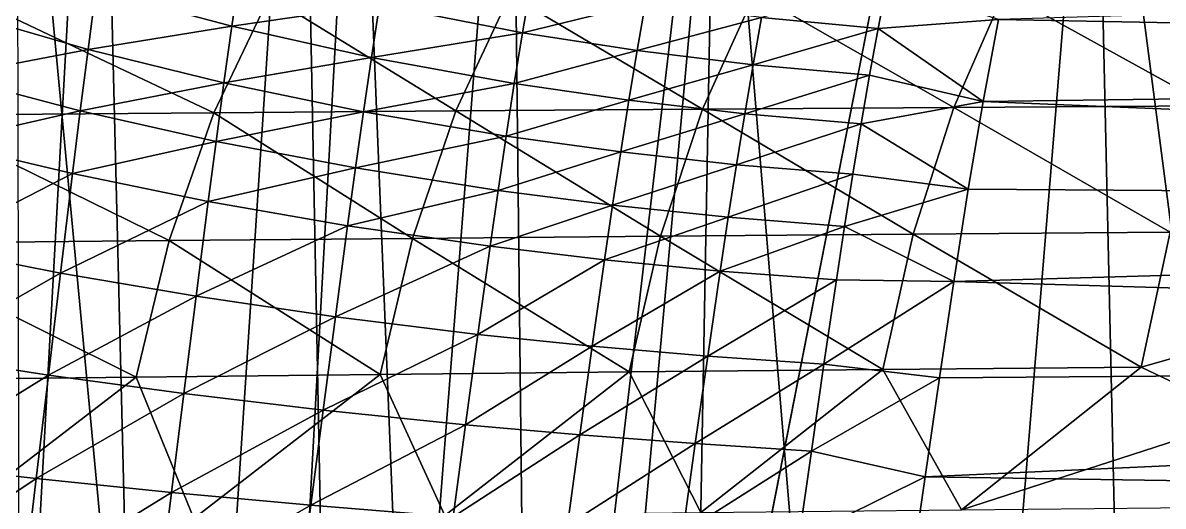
# Model space of a CAD drawing. Extents: x -53 to 3.8, y 0 to 88.2.
# Drawn here: x -39.903 to -37.708, y 68.582 to 69.511 of the extents above; entities that cross this region are included whole.
import ezdxf

# ---------------------------------------------------------------- set-up
doc = ezdxf.new("R2010")
doc.units = 0

msp = doc.modelspace()

# ---------------------------------------------------------------- linework, layer by layer
for points in [[(-40.131, 70.7849), (-39.7579, 70.5948), (-40.0054, 66.0984)], [(-40.0054, 66.0984), (-39.7579, 70.5948), (-39.648, 66.1818)], [(-39.7579, 70.5948), (-39.3671, 70.4448), (-39.648, 66.1818)], [(-39.648, 66.1818), (-39.3671, 70.4448), (-39.2844, 66.2321)], [(-39.3671, 70.4448), (-38.9626, 70.3364), (-39.2844, 66.2321)], [(-39.2844, 66.2321), (-38.9626, 70.3364), (-38.9169, 66.249)], [(-38.9169, 66.249), (-38.9626, 70.3364), (-38.5491, 70.2709)], [(-38.5491, 70.2709), (-38.131, 70.249), (-38.9169, 66.249)], [(-39.5001, 65.8584, 14.0096), (-39.9135, 70.249, 12.6447), (-39.2587, 70.249, 13.397)], [(-39.9046, 65.8584, 13.5377), (-39.9135, 70.249, 12.6447), (-39.5001, 65.8584, 14.0096)], [(-39.5001, 65.8584, 14.0096), (-39.2587, 70.249, 13.397), (-39.0811, 65.8584, 14.4688)], [(-39.0811, 65.8584, 14.4688), (-39.2587, 70.249, 13.397), (-38.567, 70.249, 14.1154)], [(-39.0811, 65.8584, 14.4688), (-38.567, 70.249, 14.1154), (-38.648, 65.8584, 14.9147)], [(-38.9169, 66.249), (-11.119, 70.249), (-10.3189, 66.249)], [(-38.131, 70.249), (-11.119, 70.249), (-38.9169, 66.249)], [(-38.648, 65.8584, 14.9147), (-38.567, 70.249, 14.1154), (-38.2011, 65.8584, 15.3468)], [(-38.567, 70.249, 14.1154), (-37.8401, 70.249, 14.7982), (-38.2011, 65.8584, 15.3468)], [(-38.2011, 65.8584, 15.3468), (-37.8401, 70.249, 14.7982), (-37.7407, 65.8584, 15.7647)], [(-37.2673, 65.8584, 16.1678), (-37.8401, 70.249, 14.7982), (-37.0798, 70.249, 15.4436)], [(-37.7407, 65.8584, 15.7647), (-37.8401, 70.249, 14.7982), (-37.2673, 65.8584, 16.1678)], [(-33.1418, 69.4246, 3.61803), (-33.1418, 69.6627, 3.41469), (-38.0254, 69.5172, 3.54641)], [(-39.7623, 69.574, 3.97771), (-39.5007, 69.5042, 3.88948), (-39.4855, 69.6094, 3.81588)], [(-39.5007, 69.5042, 3.88948), (-39.2164, 69.5452, 3.74749), (-39.4855, 69.6094, 3.81588)], [(-40.0301, 69.5326, 4.1572), (-39.7773, 69.4597, 4.04889), (-39.7623, 69.574, 3.97771)], [(-39.7773, 69.4597, 4.04889), (-39.5007, 69.5042, 3.88948), (-39.7623, 69.574, 3.97771)], [(-39.2164, 69.5452, 3.74749), (-38.9413, 69.4918, 3.69515), (-38.9254, 69.5855, 3.62249)], [(-38.9413, 69.4918, 3.69515), (-38.7044, 69.5494, 3.59461), (-38.9254, 69.5855, 3.62249)], [(-38.4812, 69.5209, 3.57659), (-38.2566, 69.5001, 3.56853), (-38.2398, 69.5861, 3.49582)], [(-38.2566, 69.5001, 3.56853), (-38.0254, 69.5172, 3.54641), (-38.2398, 69.5861, 3.49582)], [(-38.0142, 69.5698, 19.487), (-37.6191, 69.3509, 19.958), (-37.5257, 69.5722, 19.8167)], [(-40.1128, 69.3334, 18.0729), (-39.5354, 69.3379, 18.5567), (-40.0016, 69.5587, 17.9455)], [(-40.0016, 69.5587, 17.9455), (-39.5354, 69.3379, 18.5567), (-39.4283, 69.5622, 18.4258)], [(-39.5354, 69.3379, 18.5567), (-39.0696, 69.3413, 18.925), (-39.4283, 69.5622, 18.4258)], [(-39.4283, 69.5622, 18.4258), (-39.0696, 69.3413, 18.925), (-38.9658, 69.5648, 18.7913)], [(-39.0696, 69.3413, 18.925), (-38.5948, 69.3446, 19.2814), (-38.9658, 69.5648, 18.7913)], [(-38.9658, 69.5648, 18.7913), (-38.5948, 69.3446, 19.2814), (-38.4944, 69.5674, 19.1451)], [(-38.9413, 69.4918, 3.69515), (-38.7205, 69.4575, 3.66525), (-38.7044, 69.5494, 3.59461)], [(-38.7205, 69.4575, 3.66525), (-38.4812, 69.5209, 3.57659), (-38.7044, 69.5494, 3.59461)], [(-38.5948, 69.3446, 19.2814), (-38.1112, 69.3478, 19.6258), (-38.4944, 69.5674, 19.1451)], [(-38.4944, 69.5674, 19.1451), (-38.1112, 69.3478, 19.6258), (-38.0142, 69.5698, 19.487)], [(-38.1112, 69.3478, 19.6258), (-37.6191, 69.3509, 19.958), (-38.0142, 69.5698, 19.487)], [(-40.0449, 69.4083, 4.22562), (-39.7773, 69.4597, 4.04889), (-40.0301, 69.5326, 4.1572)], [(-39.5007, 69.5042, 3.88948), (-39.2318, 69.4442, 3.81763), (-39.2164, 69.5452, 3.74749)], [(-39.2318, 69.4442, 3.81763), (-38.9413, 69.4918, 3.69515), (-39.2164, 69.5452, 3.74749)], [(-38.7205, 69.4575, 3.66525), (-38.4975, 69.4302, 3.6456), (-38.4812, 69.5209, 3.57659)], [(-38.4975, 69.4302, 3.6456), (-38.2566, 69.5001, 3.56853), (-38.4812, 69.5209, 3.57659)], [(-38.0549, 69.3595, 3.66337), (-38.0254, 69.5172, 3.54641), (-38.2566, 69.5001, 3.56853)], [(-38.0549, 69.3595, 3.66337), (-33.1418, 69.4246, 3.61803), (-38.0254, 69.5172, 3.54641)], [(-39.7773, 69.4597, 4.04889), (-39.5159, 69.3952, 3.95696), (-39.5007, 69.5042, 3.88948)], [(-39.5159, 69.3952, 3.95696), (-39.2318, 69.4442, 3.81763), (-39.5007, 69.5042, 3.88948)], [(-39.2318, 69.4442, 3.81763), (-38.957, 69.3942, 3.76238), (-38.9413, 69.4918, 3.69515)], [(-38.957, 69.3942, 3.76238), (-38.7205, 69.4575, 3.66525), (-38.9413, 69.4918, 3.69515)], [(-38.4975, 69.4302, 3.6456), (-38.2732, 69.4101, 3.6363), (-38.2566, 69.5001, 3.56853)], [(-38.2732, 69.4101, 3.6363), (-38.0549, 69.3595, 3.66337), (-38.2566, 69.5001, 3.56853)], [(-40.0449, 69.4083, 4.22562), (-39.7923, 69.3418, 4.11348), (-39.7773, 69.4597, 4.04889)], [(-39.7923, 69.3418, 4.11348), (-39.5159, 69.3952, 3.95696), (-39.7773, 69.4597, 4.04889)], [(-39.5159, 69.3952, 3.95696), (-39.2472, 69.3396, 3.8819), (-39.2318, 69.4442, 3.81763)], [(-39.2472, 69.3396, 3.8819), (-38.957, 69.3942, 3.76238), (-39.2318, 69.4442, 3.81763)], [(-38.957, 69.3942, 3.76238), (-38.7364, 69.3618, 3.73057), (-38.7205, 69.4575, 3.66525)], [(-38.7364, 69.3618, 3.73057), (-38.4975, 69.4302, 3.6456), (-38.7205, 69.4575, 3.66525)], [(-38.7364, 69.3618, 3.73057), (-38.5136, 69.3358, 3.70938), (-38.4975, 69.4302, 3.6456)], [(-38.4975, 69.4302, 3.6456), (-38.5136, 69.3358, 3.70938), (-38.2732, 69.4101, 3.6363)], [(-33.1418, 69.157, 3.78201), (-33.1418, 69.4246, 3.61803), (-38.0549, 69.3595, 3.66337)], [(-40.0449, 69.4083, 4.22562), (-40.0598, 69.2807, 4.28692), (-39.7923, 69.3418, 4.11348)], [(-39.7923, 69.3418, 4.11348), (-39.531, 69.2828, 4.01815), (-39.5159, 69.3952, 3.95696)], [(-39.531, 69.2828, 4.01815), (-39.2472, 69.3396, 3.8819), (-39.5159, 69.3952, 3.95696)], [(-38.5136, 69.3358, 3.70938), (-38.2895, 69.3165, 3.6989), (-38.2732, 69.4101, 3.6363)], [(-38.2895, 69.3165, 3.6989), (-38.0549, 69.3595, 3.66337), (-38.2732, 69.4101, 3.6363)], [(-39.2472, 69.3396, 3.8819), (-38.9725, 69.2929, 3.82393), (-38.957, 69.3942, 3.76238)], [(-38.9725, 69.2929, 3.82393), (-38.7364, 69.3618, 3.73057), (-38.957, 69.3942, 3.76238)], [(-38.7521, 69.2626, 3.79035), (-38.7364, 69.3618, 3.73057), (-38.9725, 69.2929, 3.82393)], [(-38.5136, 69.3358, 3.70938), (-38.7364, 69.3618, 3.73057), (-38.7521, 69.2626, 3.79035)], [(-38.2895, 69.3165, 3.6989), (-38.0835, 69.191, 3.76425), (-38.0549, 69.3595, 3.66337)], [(-38.0835, 69.191, 3.76425), (-33.1418, 69.157, 3.78201), (-38.0549, 69.3595, 3.66337)], [(-40.2019, 69.0866, 18.1751), (-39.6215, 69.0922, 18.662), (-40.1128, 69.3334, 18.0729)], [(-40.1128, 69.3334, 18.0729), (-39.6215, 69.0922, 18.662), (-39.5354, 69.3379, 18.5567)], [(-40.0598, 69.2807, 4.28692), (-39.8073, 69.2208, 4.17131), (-39.7923, 69.3418, 4.11348)], [(-39.7923, 69.3418, 4.11348), (-39.8073, 69.2208, 4.17131), (-39.531, 69.2828, 4.01815)], [(-39.6215, 69.0922, 18.662), (-39.1532, 69.0964, 19.0326), (-39.5354, 69.3379, 18.5567)], [(-39.5354, 69.3379, 18.5567), (-39.1532, 69.0964, 19.0326), (-39.0696, 69.3413, 18.925)], [(-39.531, 69.2828, 4.01815), (-39.2624, 69.2317, 3.94013), (-39.2472, 69.3396, 3.8819)], [(-39.2624, 69.2317, 3.94013), (-38.9725, 69.2929, 3.82393), (-39.2472, 69.3396, 3.8819)], [(-39.1532, 69.0964, 19.0326), (-38.6757, 69.1005, 19.3913), (-39.0696, 69.3413, 18.925)], [(-39.0696, 69.3413, 18.925), (-38.6757, 69.1005, 19.3913), (-38.5948, 69.3446, 19.2814)], [(-38.7521, 69.2626, 3.79035), (-38.5295, 69.238, 3.7677), (-38.5136, 69.3358, 3.70938)], [(-38.6757, 69.1005, 19.3913), (-38.1895, 69.1044, 19.7379), (-38.5948, 69.3446, 19.2814)], [(-38.5948, 69.3446, 19.2814), (-38.1895, 69.1044, 19.7379), (-38.1112, 69.3478, 19.6258)], [(-38.5295, 69.238, 3.7677), (-38.2895, 69.3165, 3.6989), (-38.5136, 69.3358, 3.70938)], [(-38.1895, 69.1044, 19.7379), (-37.6947, 69.1082, 20.0722), (-38.1112, 69.3478, 19.6258)], [(-38.1112, 69.3478, 19.6258), (-37.6947, 69.1082, 20.0722), (-37.6191, 69.3509, 19.958)], [(-38.5295, 69.238, 3.7677), (-38.3056, 69.2195, 3.7561), (-38.2895, 69.3165, 3.6989)], [(-38.3056, 69.2195, 3.7561), (-38.0835, 69.191, 3.76425), (-38.2895, 69.3165, 3.6989)], [(-38.9725, 69.2929, 3.82393), (-39.2624, 69.2317, 3.94013), (-38.988, 69.1885, 3.87966)], [(-38.988, 69.1885, 3.87966), (-38.7521, 69.2626, 3.79035), (-38.9725, 69.2929, 3.82393)], [(-40.0828, 69.0793, 4.36679), (-39.8073, 69.2208, 4.17131), (-40.0598, 69.2807, 4.28692)], [(-39.8073, 69.2208, 4.17131), (-39.5461, 69.1674, 4.07289), (-39.531, 69.2828, 4.01815)], [(-39.531, 69.2828, 4.01815), (-39.5461, 69.1674, 4.07289), (-39.2624, 69.2317, 3.94013)], [(-38.988, 69.1885, 3.87966), (-38.7677, 69.1602, 3.84442), (-38.7521, 69.2626, 3.79035)], [(-38.7677, 69.1602, 3.84442), (-38.5295, 69.238, 3.7677), (-38.7521, 69.2626, 3.79035)], [(-39.8304, 69.0296, 4.24659), (-39.8073, 69.2208, 4.17131), (-40.0828, 69.0793, 4.36679)], [(-39.8304, 69.0296, 4.24659), (-39.5461, 69.1674, 4.07289), (-39.8073, 69.2208, 4.17131)], [(-39.5461, 69.1674, 4.07289), (-39.2777, 69.1208, 3.99217), (-39.2624, 69.2317, 3.94013)], [(-39.2624, 69.2317, 3.94013), (-39.2777, 69.1208, 3.99217), (-38.988, 69.1885, 3.87966)], [(-38.7677, 69.1602, 3.84442), (-38.5453, 69.1372, 3.82042), (-38.5295, 69.238, 3.7677)], [(-38.5453, 69.1372, 3.82042), (-38.3056, 69.2195, 3.7561), (-38.5295, 69.238, 3.7677)], [(-38.3056, 69.2195, 3.7561), (-38.5453, 69.1372, 3.82042), (-38.3215, 69.1194, 3.80776)], [(-38.3215, 69.1194, 3.80776), (-38.0835, 69.191, 3.76425), (-38.3056, 69.2195, 3.7561)], [(-39.2777, 69.1208, 3.99217), (-39.0034, 69.0813, 3.92941), (-38.988, 69.1885, 3.87966)], [(-38.988, 69.1885, 3.87966), (-39.0034, 69.0813, 3.92941), (-38.7677, 69.1602, 3.84442)], [(-38.1114, 69.0135, 3.84812), (-38.0835, 69.191, 3.76425), (-38.3215, 69.1194, 3.80776)], [(-38.1114, 69.0135, 3.84812), (-33.1418, 69.157, 3.78201), (-38.0835, 69.191, 3.76425)], [(-39.5694, 68.985, 4.14405), (-39.5461, 69.1674, 4.07289), (-39.8304, 69.0296, 4.24659)], [(-39.5694, 68.985, 4.14405), (-39.2777, 69.1208, 3.99217), (-39.5461, 69.1674, 4.07289)], [(-39.0034, 69.0813, 3.92941), (-38.7832, 69.0551, 3.89265), (-38.7677, 69.1602, 3.84442)], [(-38.7677, 69.1602, 3.84442), (-38.7832, 69.0551, 3.89265), (-38.5453, 69.1372, 3.82042)], [(-33.1418, 68.867, 3.90211), (-33.1418, 69.157, 3.78201), (-38.1114, 69.0135, 3.84812)], [(-38.7832, 69.0551, 3.89265), (-38.5609, 69.0336, 3.86738), (-38.5453, 69.1372, 3.82042)], [(-38.5453, 69.1372, 3.82042), (-38.5609, 69.0336, 3.86738), (-38.3215, 69.1194, 3.80776)], [(-39.3011, 68.9457, 4.05971), (-39.2777, 69.1208, 3.99217), (-39.5694, 68.985, 4.14405)], [(-39.3011, 68.9457, 4.05971), (-39.0034, 69.0813, 3.92941), (-39.2777, 69.1208, 3.99217)], [(-38.5609, 69.0336, 3.86738), (-38.3372, 69.0167, 3.85373), (-38.3215, 69.1194, 3.80776)], [(-38.3215, 69.1194, 3.80776), (-38.3372, 69.0167, 3.85373), (-38.1114, 69.0135, 3.84812)], [(-39.6849, 68.8298, 18.7396), (-39.6215, 69.0922, 18.662), (-40.2019, 69.0866, 18.1751)], [(-39.2149, 68.8348, 19.1121), (-39.6215, 69.0922, 18.662), (-39.6849, 68.8298, 18.7396)], [(-39.2149, 68.8348, 19.1121), (-39.1532, 69.0964, 19.0326), (-39.6215, 69.0922, 18.662)], [(-38.7357, 68.8396, 19.4727), (-39.1532, 69.0964, 19.0326), (-39.2149, 68.8348, 19.1121)], [(-38.7357, 68.8396, 19.4727), (-38.6757, 69.1005, 19.3913), (-39.1532, 69.0964, 19.0326)], [(-38.2476, 68.8443, 19.8211), (-38.6757, 69.1005, 19.3913), (-38.7357, 68.8396, 19.4727)], [(-38.2476, 68.8443, 19.8211), (-38.1895, 69.1044, 19.7379), (-38.6757, 69.1005, 19.3913)], [(-37.7509, 68.8488, 20.1571), (-38.1895, 69.1044, 19.7379), (-38.2476, 68.8443, 19.8211)], [(-37.7509, 68.8488, 20.1571), (-37.6947, 69.1082, 20.0722), (-38.1895, 69.1044, 19.7379)], [(-37.7509, 68.8488, 20.1571), (-37.4933, 68.9216, 20.2963), (-37.6947, 69.1082, 20.0722)], [(-39.6849, 68.8298, 18.7396), (-40.2019, 69.0866, 18.1751), (-40.2674, 68.8232, 18.2502)], [(-40.106, 68.8728, 4.4288), (-39.8304, 69.0296, 4.24659), (-40.0828, 69.0793, 4.36679)], [(-39.0269, 68.9119, 3.99384), (-39.0034, 69.0813, 3.92941), (-39.3011, 68.9457, 4.05971)], [(-39.0269, 68.9119, 3.99384), (-38.7832, 69.0551, 3.89265), (-39.0034, 69.0813, 3.92941)], [(-38.8069, 68.8891, 3.95499), (-38.7832, 69.0551, 3.89265), (-39.0269, 68.9119, 3.99384)], [(-38.8069, 68.8891, 3.95499), (-38.5609, 69.0336, 3.86738), (-38.7832, 69.0551, 3.89265)], [(-39.8536, 68.8336, 4.3049), (-39.8304, 69.0296, 4.24659), (-40.106, 68.8728, 4.4288)], [(-39.8536, 68.8336, 4.3049), (-39.5694, 68.985, 4.14405), (-39.8304, 69.0296, 4.24659)], [(-38.5848, 68.8699, 3.92798), (-38.5609, 69.0336, 3.86738), (-38.8069, 68.8891, 3.95499)], [(-38.5848, 68.8699, 3.92798), (-38.3372, 69.0167, 3.85373), (-38.5609, 69.0336, 3.86738)], [(-38.3612, 68.8543, 3.91292), (-38.3372, 69.0167, 3.85373), (-38.5848, 68.8699, 3.92798)], [(-38.3372, 69.0167, 3.85373), (-38.3612, 68.8543, 3.91292), (-38.1114, 69.0135, 3.84812)], [(-38.1114, 69.0135, 3.84812), (-38.3612, 68.8543, 3.91292), (-38.139, 68.8285, 3.91419)], [(-38.139, 68.8285, 3.91419), (-33.1418, 68.867, 3.90211), (-38.1114, 69.0135, 3.84812)], [(-39.5928, 68.798, 4.19903), (-39.5694, 68.985, 4.14405), (-39.8536, 68.8336, 4.3049)], [(-39.5928, 68.798, 4.19903), (-39.3011, 68.9457, 4.05971), (-39.5694, 68.985, 4.14405)], [(-39.3246, 68.7661, 4.11172), (-39.3011, 68.9457, 4.05971), (-39.5928, 68.798, 4.19903)], [(-39.3246, 68.7661, 4.11172), (-39.0269, 68.9119, 3.99384), (-39.3011, 68.9457, 4.05971)], [(-37.5475, 68.7523, 20.3233), (-37.4933, 68.9216, 20.2963), (-37.7509, 68.8488, 20.1571)], [(-39.0506, 68.738, 4.04327), (-39.0269, 68.9119, 3.99384), (-39.3246, 68.7661, 4.11172)], [(-39.0506, 68.738, 4.04327), (-38.8069, 68.8891, 3.95499), (-39.0269, 68.9119, 3.99384)], [(-40.1294, 68.6631, 4.47268), (-39.8536, 68.8336, 4.3049), (-40.106, 68.8728, 4.4288)], [(-38.8307, 68.7186, 4.00265), (-38.8069, 68.8891, 3.95499), (-39.0506, 68.738, 4.04327)], [(-38.8307, 68.7186, 4.00265), (-38.5848, 68.8699, 3.92798), (-38.8069, 68.8891, 3.95499)], [(-38.6086, 68.7018, 3.97412), (-38.5848, 68.8699, 3.92798), (-38.8307, 68.7186, 4.00265)], [(-38.6086, 68.7018, 3.97412), (-38.3612, 68.8543, 3.91292), (-38.5848, 68.8699, 3.92798)], [(-38.3852, 68.6875, 3.9578), (-38.3612, 68.8543, 3.91292), (-38.6086, 68.7018, 3.97412)], [(-38.3612, 68.8543, 3.91292), (-38.3852, 68.6875, 3.9578), (-38.139, 68.8285, 3.91419)], [(-38.2476, 68.8443, 19.8211), (-38.0962, 68.5746, 20.0037), (-37.7509, 68.8488, 20.1571)], [(-38.1665, 68.638, 3.96169), (-33.1418, 68.867, 3.90211), (-38.139, 68.8285, 3.91419)], [(-33.1418, 68.5619, 3.97538), (-33.1418, 68.867, 3.90211), (-38.1665, 68.638, 3.96169)], [(-38.0962, 68.5746, 20.0037), (-37.5475, 68.7523, 20.3233), (-37.7509, 68.8488, 20.1571)], [(-40.2674, 68.8232, 18.2502), (-40.0472, 68.5518, 18.5202), (-39.6849, 68.8298, 18.7396)], [(-39.8771, 68.6346, 4.34602), (-39.8536, 68.8336, 4.3049), (-40.1294, 68.6631, 4.47268)], [(-40.0472, 68.5518, 18.5202), (-39.5739, 68.5578, 18.9098), (-39.6849, 68.8298, 18.7396)], [(-39.8771, 68.6346, 4.34602), (-39.5928, 68.798, 4.19903), (-39.8536, 68.8336, 4.3049)], [(-39.6849, 68.8298, 18.7396), (-39.5739, 68.5578, 18.9098), (-39.2149, 68.8348, 19.1121)], [(-39.5739, 68.5578, 18.9098), (-39.0907, 68.5636, 19.287), (-39.2149, 68.8348, 19.1121)], [(-39.2149, 68.8348, 19.1121), (-39.0907, 68.5636, 19.287), (-38.7357, 68.8396, 19.4727)], [(-39.0907, 68.5636, 19.287), (-38.5981, 68.5692, 19.6518), (-38.7357, 68.8396, 19.4727)], [(-38.7357, 68.8396, 19.4727), (-38.5981, 68.5692, 19.6518), (-38.2476, 68.8443, 19.8211)], [(-38.5981, 68.5692, 19.6518), (-38.0962, 68.5746, 20.0037), (-38.2476, 68.8443, 19.8211)], [(-38.139, 68.8285, 3.91419), (-38.3852, 68.6875, 3.9578), (-38.1665, 68.638, 3.96169)], [(-39.6164, 68.608, 4.23761), (-39.5928, 68.798, 4.19903), (-39.8771, 68.6346, 4.34602)], [(-39.6164, 68.608, 4.23761), (-39.3246, 68.7661, 4.11172), (-39.5928, 68.798, 4.19903)], [(-39.3483, 68.5835, 4.148), (-39.3246, 68.7661, 4.11172), (-39.6164, 68.608, 4.23761)], [(-39.3483, 68.5835, 4.148), (-39.0506, 68.738, 4.04327), (-39.3246, 68.7661, 4.11172)], [(-39.0744, 68.5612, 4.07748), (-39.0506, 68.738, 4.04327), (-39.3483, 68.5835, 4.148)], [(-39.0744, 68.5612, 4.07748), (-38.8307, 68.7186, 4.00265), (-39.0506, 68.738, 4.04327)], [(-37.5855, 68.5798, 20.3426), (-37.5475, 68.7523, 20.3233), (-38.0962, 68.5746, 20.0037)], [(-38.8546, 68.5451, 4.03541), (-38.8307, 68.7186, 4.00265), (-39.0744, 68.5612, 4.07748)], [(-38.8546, 68.5451, 4.03541), (-38.6086, 68.7018, 3.97412), (-38.8307, 68.7186, 4.00265)], [(-38.6327, 68.5306, 4.00559), (-38.6086, 68.7018, 3.97412), (-38.8546, 68.5451, 4.03541)], [(-38.6327, 68.5306, 4.00559), (-38.3852, 68.6875, 3.9578), (-38.6086, 68.7018, 3.97412)], [(-38.4094, 68.5176, 3.98814), (-38.3852, 68.6875, 3.9578), (-38.6327, 68.5306, 4.00559)], [(-38.3852, 68.6875, 3.9578), (-38.4094, 68.5176, 3.98814), (-38.1665, 68.638, 3.96169)], [(-40.1532, 68.4507, 4.4986), (-39.8771, 68.6346, 4.34602), (-40.1294, 68.6631, 4.47268)], [(-39.9011, 68.4329, 4.37009), (-39.8771, 68.6346, 4.34602), (-40.1532, 68.4507, 4.4986)], [(-39.9011, 68.4329, 4.37009), (-39.6164, 68.608, 4.23761), (-39.8771, 68.6346, 4.34602)], [(-38.1665, 68.638, 3.96169), (-38.4094, 68.5176, 3.98814), (-38.1944, 68.4438, 3.99031)], [(-38.1944, 68.4438, 3.99031), (-33.1418, 68.5619, 3.97538), (-38.1665, 68.638, 3.96169)], [(-39.6404, 68.4155, 4.2599), (-39.6164, 68.608, 4.23761), (-39.9011, 68.4329, 4.37009)], [(-39.6404, 68.4155, 4.2599), (-39.3483, 68.5835, 4.148), (-39.6164, 68.608, 4.23761)], [(-39.3725, 68.3986, 4.1686), (-39.3483, 68.5835, 4.148), (-39.6404, 68.4155, 4.2599)], [(-39.3725, 68.3986, 4.1686), (-39.0744, 68.5612, 4.07748), (-39.3483, 68.5835, 4.148)]]:
    msp.add_3dface(points)

doc.saveas('drawing.dxf')
